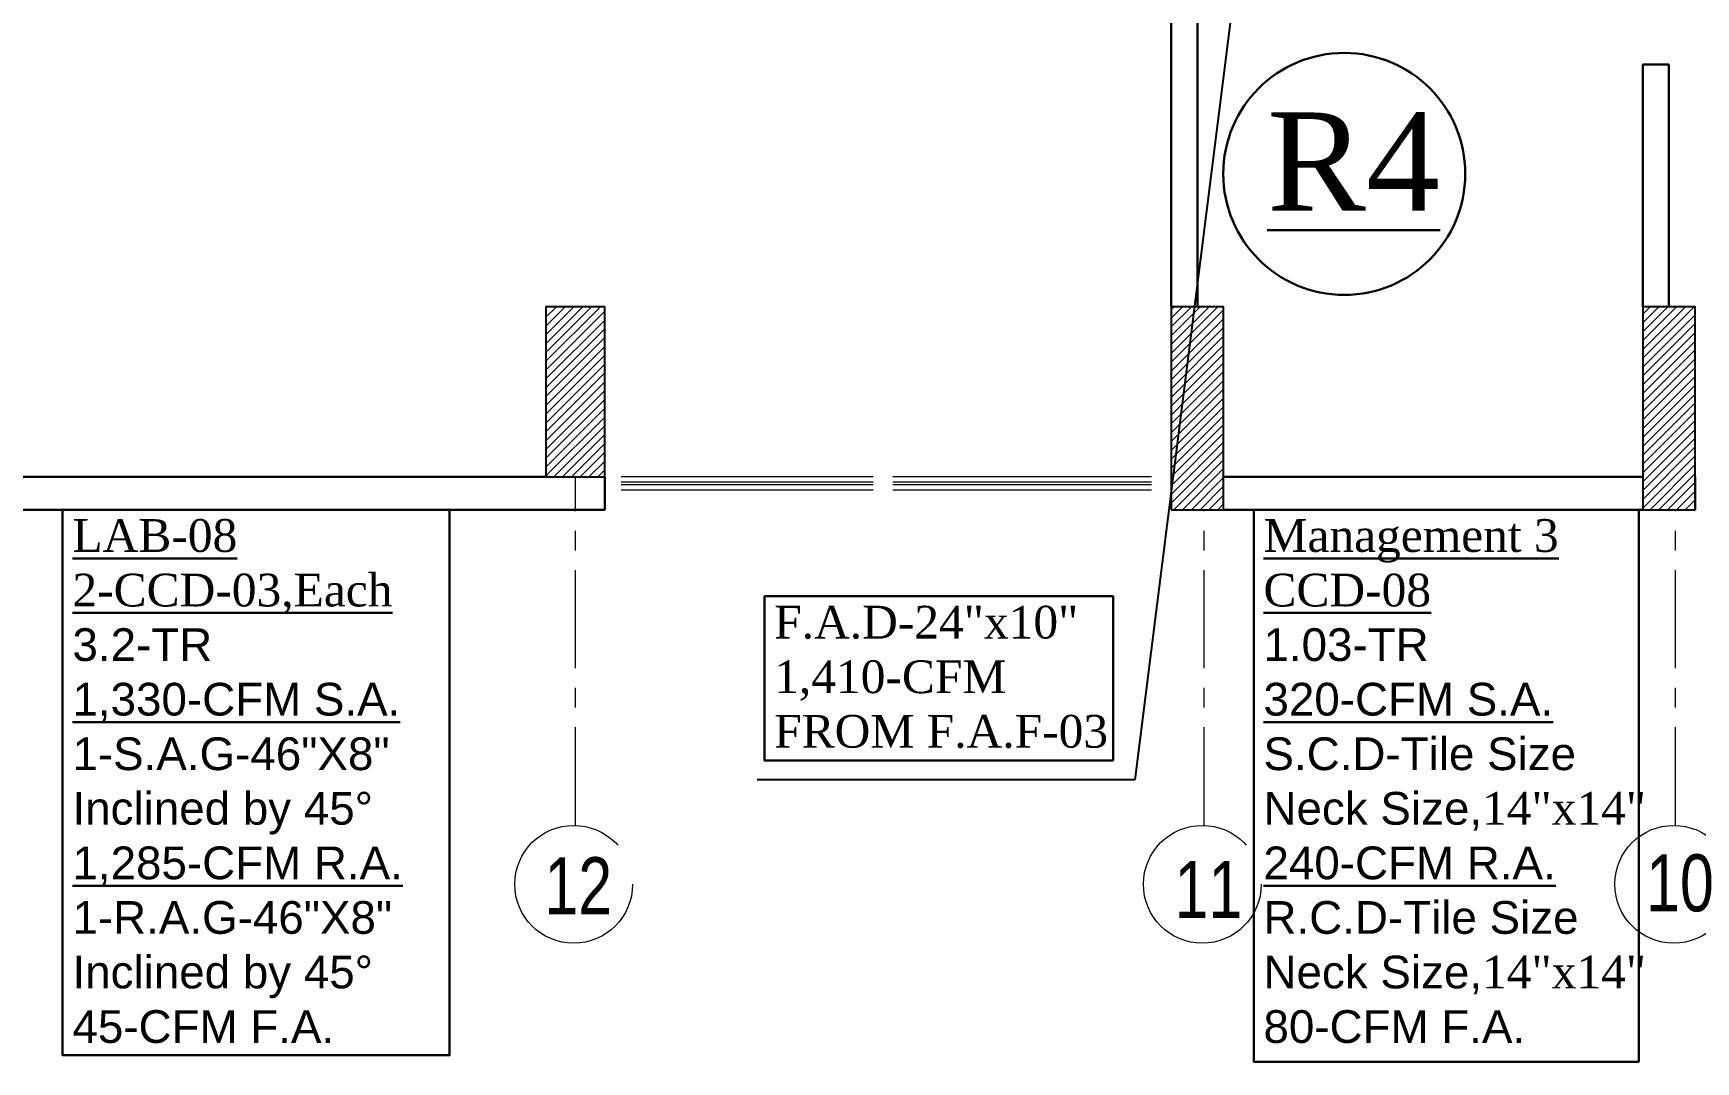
# Model space of a CAD drawing. Extents: x 847 to 949, y 444 to 823.
# Drawn here: x 862.46 to 875.15, y 633.73 to 641.59 of the extents above; entities that cross this region are included whole.
import ezdxf

# ---------------------------------------------------------------- set-up
doc = ezdxf.new("R2010")
doc.units = 0
doc.header["$MEASUREMENT"] = 0
doc.linetypes.add('CENTERX2', pattern=[4, 2.5, -0.5, 0.5, -0.5])
doc.layers.get('0').update_dxf_attribs({"linetype": 'CONTINUOUS', "lineweight": 30})
for name, color, linetype, lineweight in [('AC-TEXT', 15, 'CONTINUOUS', 30), ('axis', 1, 'CENTERX2', 5), ('Column', 6, 'CONTINUOUS', 25), ('hatch', 252, 'CONTINUOUS', 9), ('piping', 15, 'CONTINUOUS', 30), ('txt in circle', 11, 'CONTINUOUS', 13), ('Wall', 5, 'CONTINUOUS', 30), ('WINDOW', 4, 'CONTINUOUS', 5)]:
    doc.layers.add(name, color=color, linetype=linetype, lineweight=lineweight)
doc.styles.add('AC', font='romans.shx', dxfattribs={"height": 0.2})
doc.styles.add('SOSA2', font='SOSA.shx', dxfattribs={"width": 0.8})
doc.dimstyles.get("Standard").update_dxf_attribs({"dimtxt": 0.12, "dimasz": 0.05, "dimexe": 0.18, "dimexo": 0.0625, "dimgap": 0.09, "dimtad": 0, "dimtih": 1, "dimtoh": 1, "dimzin": 0, "dimdsep": 46, "dimtxsty": 'Standard', "dimblk": 'DOT', "dimcen": 0.09, "dimadec": 0, "dimazin": 0, "dimtfac": 1, "dimtofl": 0, "dimtmove": 0, "dimatfit": 3, "dimldrblk": 'DOT', "dimfxl": 1, "dimtolj": 1, "dimtzin": 0, "dimarcsym": 0})
pattern_1 = [(45, (1093.753867, 323.8792), (-0.0336759605, 0.0336759605), [])]

# ---------------------------------------------------------------- blocks, each defined once
blk = doc.blocks.new('A$C11ED6BD5')
at = {"layer": 'axis', "color": 0, "ltscale": 0.3}
for p, q in [((-48.65, -2.411), (-48.65, 0.25)), ((-43.85, -2.411), (-43.85, 0)), ((-40.25, -2.411), (-40.25, 0))]:
    blk.add_line(p, q, dxfattribs=at)
at = {"layer": 'axis', "color": 0}
for centre in [(-48.663, -2.861), (-43.863, -2.861), (-40.263, -2.861)]:
    blk.add_circle(centre, 0.45, dxfattribs=at)
at = {"layer": 'txt in circle', "color": 0, "ltscale": 0.01, "char_height": 0.4355, "attachment_point": 5, "style": 'SOSA2'}
for s, insert in [('12', (-48.628, -2.872)), ('10', (-40.216, -2.853)), ('11', (-43.816, -2.9))]:
    blk.add_mtext(s, dxfattribs=dict(at, insert=insert))
blk = doc.blocks.new('_Dot')
at = {"color": 0, "linetype": 'ByBlock', "lineweight": -2}
blk.add_line((-0.5, 0), (-1, 0), dxfattribs=at)
at = {"color": 0, "linetype": 'ByBlock', "const_width": 0.5}
blk.add_lwpolyline([(-0.25, 0, 1), (0.25, 0, 1)], format="xyb", close=True, dxfattribs=at)

msp = doc.modelspace()

# ---------------------------------------------------------------- hatches: boundary and pattern name
at = {"layer": 'hatch'}
h = msp.add_hatch(dxfattribs=at)
h.set_pattern_fill('ANSI31', color=252, scale=0.015, style=0)
h.set_pattern_definition(pattern_1)
h.paths.add_polyline_path([(866.372, 638.201), (866.822, 638.201), (866.822, 639.501), (866.372, 639.501)])
h = msp.add_hatch(dxfattribs=at)
h.set_pattern_fill('ANSI31', color=252, scale=0.015, style=0)
h.set_pattern_definition(pattern_1)
h.paths.add_polyline_path([(871.147, 637.951), (871.547, 637.951), (871.547, 639.501), (871.147, 639.501)])
h = msp.add_hatch(dxfattribs=at)
h.set_pattern_fill('ANSI31', color=252, scale=0.015, style=0)
h.set_pattern_definition(pattern_1)
h.paths.add_polyline_path([(874.747, 637.951), (875.147, 637.951), (875.147, 639.501), (874.747, 639.501)])

# ---------------------------------------------------------------- linework, layer by layer
at = {"layer": 'AC-TEXT', "color": 7, "linetype": 'Continuous'}
for points in [[(862.682, 637.951), (865.636, 637.951), (865.636, 633.784), (862.682, 633.784)], [(871.777, 637.951), (874.716, 637.951), (874.716, 633.734), (871.777, 633.734)], [(868.04, 637.29), (870.703, 637.29), (870.703, 636.036), (868.04, 636.036)]]:
    msp.add_lwpolyline(points, close=True, dxfattribs=at)
at = {"layer": 'Column', "color": 252}
for points in [[(866.372, 638.201), (866.822, 638.201), (866.822, 639.501), (866.372, 639.501)], [(871.147, 637.951), (871.547, 637.951), (871.547, 639.501), (871.147, 639.501)], [(874.747, 637.951), (875.147, 637.951), (875.147, 639.501), (874.747, 639.501)]]:
    msp.add_lwpolyline(points, close=True, dxfattribs=at)
at = {"layer": 'piping', "color": 2, "linetype": 'Continuous'}
msp.add_circle((872.468, 640.516), 0.924, dxfattribs=at)
at = {"layer": 'Wall', "color": 252, "linetype": 'Continuous'}
for p, q in [((874.747, 641.351), (874.947, 641.351)), ((866.397, 638.201), (861.797, 638.201)), ((866.822, 638.201), (866.822, 637.951)), ((874.747, 638.201), (871.547, 638.201)), ((875.147, 638.201), (875.147, 637.951)), ((866.822, 637.951), (861.497, 637.951)), ((874.747, 637.951), (871.547, 637.951))]:
    msp.add_line(p, q, dxfattribs=at)
for points in [[(871.147, 646.401), (871.147, 639.501)], [(871.347, 642.451), (871.347, 639.501)], [(874.747, 641.351), (874.747, 639.501)], [(874.947, 641.351), (874.947, 639.501)]]:
    msp.add_lwpolyline(points, dxfattribs=at)
at = {"layer": 'WINDOW', "color": 252, "linetype": 'Continuous'}
for p, q in [((868.872, 638.201), (866.947, 638.201)), ((868.872, 638.161), (866.947, 638.161)), ((868.872, 638.141), (866.947, 638.141)), ((870.997, 638.201), (869.022, 638.201)), ((870.997, 638.161), (869.022, 638.161)), ((870.997, 638.141), (869.022, 638.141)), ((868.872, 638.101), (866.947, 638.101)), ((870.997, 638.101), (869.022, 638.101))]:
    msp.add_line(p, q, dxfattribs=at)

# ---------------------------------------------------------------- block references
at = {"layer": 'axis', "color": 252}
msp.add_blockref('A$C11ED6BD5', (915.247, 637.951), dxfattribs=at)

# ---------------------------------------------------------------- texts
at = {"layer": 'AC-TEXT', "color": 7, "linetype": 'Continuous', "char_height": 0.25, "width": 6.18694, "attachment_point": 1, "style": 'AC'}
for s, insert in [('\\A1;{\\fTimes New Roman|b0|i0|c0|p18;\\L\\C85;LAB-08\\P2-CCD-03,Each\\P\\fArial|b0|i0|c0|p34;\\l\\C34;3.2-TR \\P\\pt0;\\L1,330-CFM S.A.\\l \\P\\ptz;1-S.A.G-46"X8"\\PInclined by 45°\\fTimes New Roman|b0|i0|c0|p18;\\P\\pt0;\\fArial|b0|i0|c0|p34;\\L1,285-CFM R.A.\\l \\P\\ptz;1-R.A.G-46"X8"\\PInclined by 45°\\P45-CFM F.A.\\P\\fTimes New Roman|b0|i0|c0|p18;  }', (862.757, 637.879)), ('\\A1;{\\fTimes New Roman|b0|i0|c0|p18;\\L\\C85;Management 3  \\PCCD-08\\P\\fArial|b0|i0|c0|p34;\\l\\C34;1.03-TR \\P\\pt0;\\L320-CFM S.A.\\l \\P\\ptz;S.C.D-Tile Size\\PNeck Size,\\fTimes New Roman|b0|i0|c0|p18;14"x14"\\P\\pt0;\\fArial|b0|i0|c0|p34;\\L240-CFM R.A.\\l \\P\\ptz;R.C.D-Tile Size\\PNeck Size,\\fTimes New Roman|b0|i0|c0|p18;14"x14"\\P\\fArial|b0|i0|c0|p34;80-CFM F.A.\\P\\P\\fTimes New Roman|b0|i0|c0|p18;  }', (871.851, 637.879)), ('\\A1;{\\fTimes New Roman|b0|i0|c0|p18;\\C256;F.A.D-24"x10"\\P1,410-CFM \\PFROM F.A.F-03\\P\\fArial|b0|i0|c0|p34;\\C34;\\P\\fTimes New Roman|b0|i0|c0|p18;  }', (868.115, 637.217))]:
    msp.add_mtext(s, dxfattribs=dict(at, insert=insert))
at = {"layer": 'piping', "color": 2, "linetype": 'Continuous', "insert": (871.878, 640.985), "char_height": 0.75, "width": 18.56082, "attachment_point": 1, "style": 'AC'}
msp.add_mtext('\\A1;{\\fTimes New Roman|b0|i0|c0|p18;\\L\\C1;R4\\fArial|b0|i0|c0|p34;\\l\\C34;\\P\\fTimes New Roman|b0|i0|c0|p18;  }', dxfattribs=at)

# ---------------------------------------------------------------- leaders
at = {"layer": 'AC-TEXT', "color": 7, "linetype": 'Continuous'}
msp.add_leader([(871.752, 642.907), (870.87, 635.888), (867.986, 635.888)], dimstyle='Standard', override={"dimgap": 0.09, "dimtad": 0}, dxfattribs=at)

doc.saveas('drawing.dxf')
